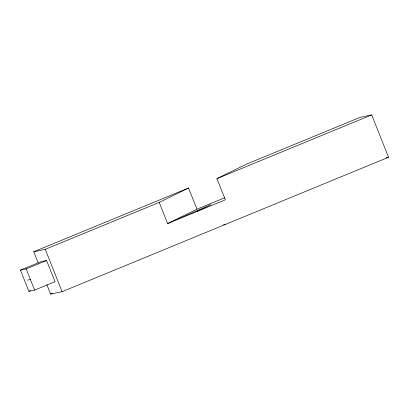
<?xml version="1.0" encoding="UTF-8"?>
<svg xmlns="http://www.w3.org/2000/svg" width="409" height="409" viewBox="0 0 409 409"><rect width="100%" height="100%" fill="white"/><g stroke="black" fill="none" stroke-linecap="round" stroke-linejoin="round"><path stroke-width="0.61" d="M159.224 202.404L188.534 188.017L196.959 209.188L167.649 223.575L159.224 202.404L45.261 249.332L33.768 251.755L38.211 262.926M196.504 211.693L211.156 204.5L167.649 223.575L225.359 199.812L216.934 178.636L246.238 164.254L360.206 117.327L371.699 114.903L388.55 157.245L62.112 291.673L50.614 294.097L46.871 284.684M33.768 251.755L188.534 188.017M216.934 178.636L371.699 114.903M20.45 270.134L40.854 261.734L46.6 260.523L55.026 281.694L34.622 290.093L28.875 291.305L20.45 270.134L26.196 268.923L46.6 260.523M196.959 209.188L224.633 197.792M28.875 291.305L30.624 290.584M50.614 294.097L52.388 293.365M386.132 157.756L388.55 157.245M223.513 224.843L225.333 224.459M27.536 280.114L30.409 279.511M45.261 249.332L62.112 291.673M26.196 268.923L34.622 290.093"/></g></svg>
